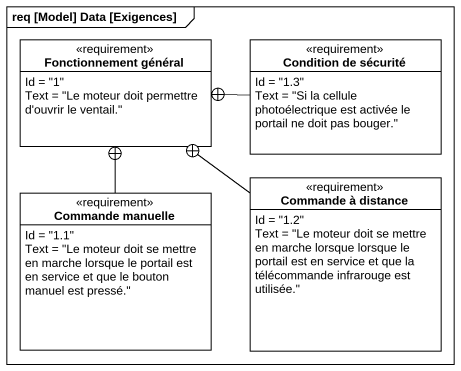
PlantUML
@startuml
mainframe req [Model] Data [Exigences]
hide circle
hide empty members
class "Fonctionnement général" as Fonctionnement_général <<requirement>> {
  Id = "1"
  Text = "Le moteur doit permettre d'ouvrir le ventail."
}
class "Condition de sécurité" as Condition_de_sécurité <<requirement>> {
  Id = "1.3"
  Text = "Si la cellule photoélectrique est activée le portail ne doit pas bouger."
}
class "Commande manuelle" as Commande_manuelle <<requirement>> {
  Id = "1.1"
  Text = "Le moteur doit se mettre en marche lorsque le portail est en service et que le bouton manuel est pressé."
}
class "Commande à distance" as Commande_à_distance <<requirement>> {
  Id = "1.2"
  Text = "Le moteur doit se mettre en marche lorsque lorsque le portail est en service et que la télécommande infrarouge est utilisée."
}
Condition_de_sécurité -left-+ Fonctionnement_général
Commande_manuelle -up-+ Fonctionnement_général
Commande_à_distance -up-+ Fonctionnement_général
@enduml
